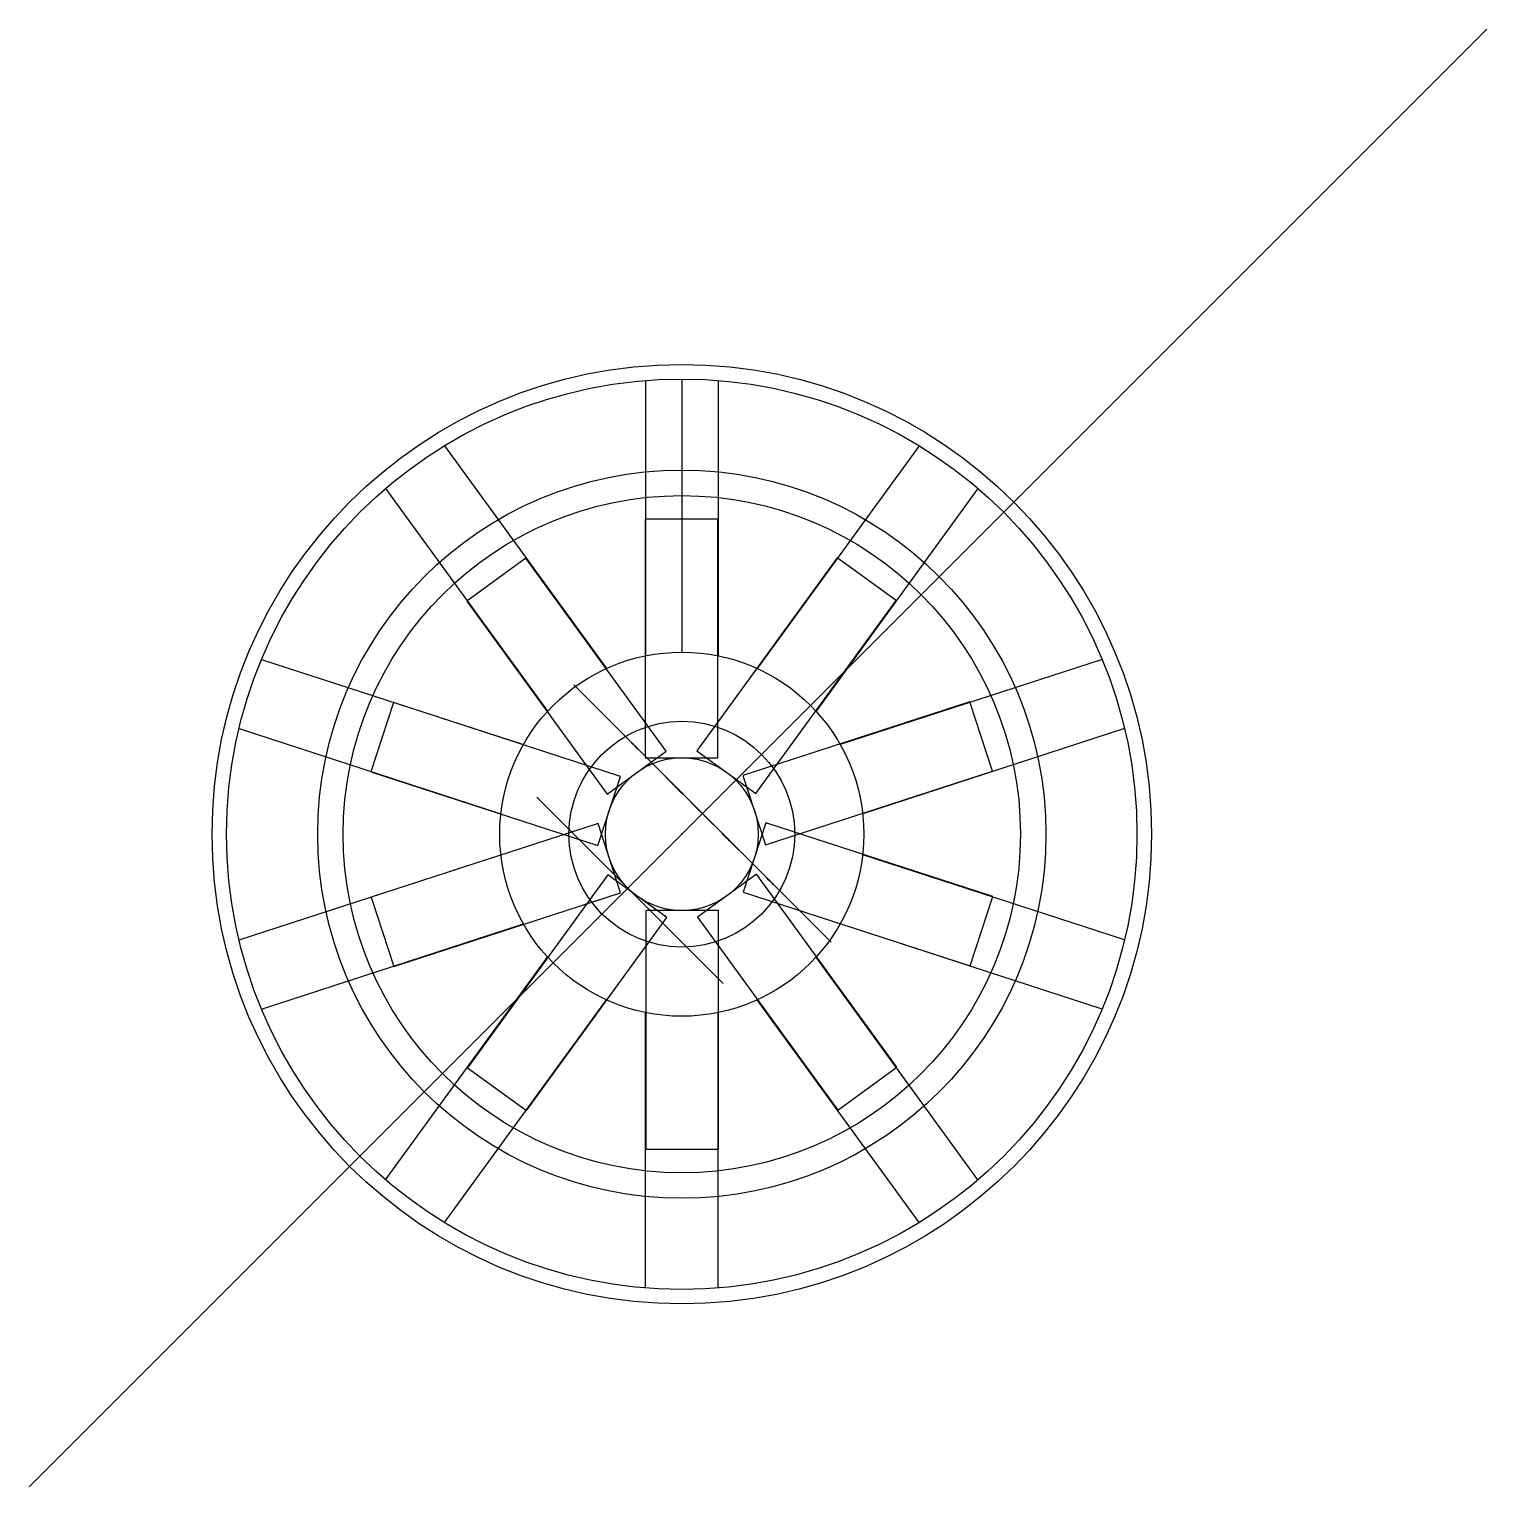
# Model space of a CAD drawing. Header units: centimetres. Extents: x -1.79 to 2.21, y -1.79 to 2.21.
import ezdxf

# ---------------------------------------------------------------- set-up
doc = ezdxf.new("R2010")
doc.units = ezdxf.units.CM
doc.header["$MEASUREMENT"] = 0
for name, color, linetype in [('Karat-M_switch v9_Sketch1', 7, 'Continuous'), ('Karat-M_switch v9_Sketch11', 7, 'Continuous'), ('Karat-M_switch v9_Sketch8', 7, 'Continuous'), ('Karat-M_switch v9_Sketch9', 7, 'Continuous')]:
    doc.layers.add(name, color=color, linetype=linetype)

msp = doc.modelspace()

# ---------------------------------------------------------------- linework, layer by layer
at = {"layer": 'Karat-M_switch v9_Sketch1'}
for p, q in [((2.2108, 2.2108), (-1.7924, -1.7924)), ((-0.1, 1.246), (-0.1, 0.4899)), ((0, 1.25), (0, 0.5)), ((0.1, 1.246), (0.1, 0.4899)), ((-0.6515, 1.0668), (-0.2071, 0.4551)), ((0.6515, 1.0668), (0.2071, 0.4551)), ((-0.8133, 0.9493), (-0.3689, 0.3376)), ((0.8133, 0.9493), (0.3689, 0.3376)), ((-1.1541, 0.4801), (-0.435, 0.2465)), ((1.1541, 0.4801), (0.435, 0.2465)), ((-1.2159, 0.2899), (-0.4968, 0.0563)), ((1.2159, 0.2899), (0.4968, 0.0563)), ((-0.0807, 0.1939), (0.1939, -0.0807)), ((-0.3985, 0.1015), (0.1132, -0.4101)), ((-1.2159, -0.2899), (-0.4968, -0.0563)), ((1.2159, -0.2899), (0.4968, -0.0563)), ((-1.1541, -0.4801), (-0.435, -0.2465)), ((1.1541, -0.4801), (0.435, -0.2465)), ((-0.8133, -0.9493), (-0.3689, -0.3376)), ((0.8133, -0.9493), (0.3689, -0.3376)), ((-0.6515, -1.0668), (-0.2071, -0.4551)), ((0.6515, -1.0668), (0.2071, -0.4551)), ((-0.1, -1.246), (-0.1, -0.4899)), ((0.1, -1.246), (0.1, -0.4899))]:
    msp.add_line(p, q, dxfattribs=at)
for radius in [1.29, 1.25, 1, 0.5, 0.31, 0.21]:
    msp.add_circle((0, 0), radius, dxfattribs=at)
msp.add_point((0, 0), dxfattribs=at)
at = {"layer": 'Karat-M_switch v9_Sketch11'}
for p, q in [((-0.1011, 0.8648, 0.7), (-0.1011, 0.2095, 0.7)), ((0.0989, 0.8648, 0.7), (-0.1011, 0.8648, 0.7)), ((0.0989, 0.2095, 0.7), (0.0989, 0.8648, 0.7)), ((-0.4283, 0.7578, 0.7), (-0.5901, 0.6402, 0.7)), ((-0.0431, 0.2276, 0.7), (-0.4283, 0.7578, 0.7)), ((0.4265, 0.7591, 0.7), (0.0413, 0.2289, 0.7)), ((0.5883, 0.6415, 0.7), (0.4265, 0.7591, 0.7)), ((0.2031, 0.1114, 0.7), (0.5883, 0.6415, 0.7)), ((-0.5901, 0.6402, 0.7), (-0.2049, 0.1101, 0.7)), ((-0.7919, 0.3613, 0.7), (-0.8537, 0.1711, 0.7)), ((-0.1687, 0.1588, 0.7), (-0.7919, 0.3613, 0.7)), ((0.7912, 0.3634, 0.7), (0.168, 0.1609, 0.7)), ((0.853, 0.1732, 0.7), (0.7912, 0.3634, 0.7)), ((-0.2049, 0.1101, 0.7), (-0.0431, 0.2276, 0.7)), ((-0.1011, 0.2095, 0.7), (0.0989, 0.2095, 0.7)), ((0.0413, 0.2289, 0.7), (0.2031, 0.1114, 0.7)), ((-0.8537, 0.1711, 0.7), (-0.2305, -0.0314, 0.7)), ((0.168, 0.1609, 0.7), (0.2298, -0.0293, 0.7)), ((0.2298, -0.0293, 0.7), (0.853, 0.1732, 0.7)), ((-0.2305, -0.0314, 0.7), (-0.1687, 0.1588, 0.7)), ((-0.2298, 0.0293, 0.7), (-0.853, -0.1732, 0.7)), ((-0.168, -0.1609, 0.7), (-0.2298, 0.0293, 0.7)), ((0.2305, 0.0314, 0.7), (0.1687, -0.1588, 0.7)), ((0.8537, -0.1711, 0.7), (0.2305, 0.0314, 0.7)), ((-0.2031, -0.1114, 0.7), (-0.5883, -0.6415, 0.7)), ((-0.0413, -0.2289, 0.7), (-0.2031, -0.1114, 0.7)), ((0.2049, -0.1101, 0.7), (0.0431, -0.2276, 0.7)), ((0.5901, -0.6402, 0.7), (0.2049, -0.1101, 0.7)), ((0.1687, -0.1588, 0.7), (0.7919, -0.3613, 0.7)), ((-0.853, -0.1732, 0.7), (-0.7912, -0.3634, 0.7)), ((-0.7912, -0.3634, 0.7), (-0.168, -0.1609, 0.7)), ((0.7919, -0.3613, 0.7), (0.8537, -0.1711, 0.7)), ((-0.4265, -0.7591, 0.7), (-0.0413, -0.2289, 0.7)), ((0.1011, -0.2095, 0.7), (-0.0989, -0.2095, 0.7)), ((-0.0989, -0.2095, 0.7), (-0.0989, -0.8648, 0.7)), ((0.0431, -0.2276, 0.7), (0.4283, -0.7578, 0.7)), ((0.1011, -0.8648, 0.7), (0.1011, -0.2095, 0.7)), ((0.4283, -0.7578, 0.7), (0.5901, -0.6402, 0.7)), ((-0.5883, -0.6415, 0.7), (-0.4265, -0.7591, 0.7)), ((-0.0989, -0.8648, 0.7), (0.1011, -0.8648, 0.7))]:
    msp.add_line(p, q, dxfattribs=at)
for radius in [1, 0.9299]:
    msp.add_circle((0, 0, 0.7), radius, dxfattribs=at)
msp.add_point((0, 0, 0.7), dxfattribs=at)
msp.add_point((0, 0, 0.7), dxfattribs=at)
at = {"layer": 'Karat-M_switch v9_Sketch8'}
msp.add_circle((0, 0, 0.8), 1, dxfattribs=at)
msp.add_point((0, 0, 0.8), dxfattribs=at)
at = {"layer": 'Karat-M_switch v9_Sketch9'}
for p, q in [((0.4101, -0.297, 0.18), (-0.297, 0.4101, 0.18)), ((0.2051, -0.0919, 0.18), (-0.0919, 0.2051, 0.18)), ((-0.0807, 0.1939, 0.68), (-0.0807, 0.1939, 0.18)), ((0.1939, -0.0807, 0.18), (-0.0807, 0.1939, 0.18)), ((0.1939, -0.0807, 0.68), (-0.0807, 0.1939, 0.68)), ((-0.0807, 0.1939, 0.18), (0.1939, -0.0807, 0.18)), ((0.1939, -0.0807, 0.22), (-0.0807, 0.1939, 0.22)), ((0.1939, -0.0807, 0.18), (0.1939, -0.0807, 0.68))]:
    msp.add_line(p, q, dxfattribs=at)
at = {"layer": 'Karat-M_switch v9_Sketch9', "extrusion": (-0.707107, -0.707107, 0)}
for radius in [0.275, 0.12, 0.095]:
    msp.add_circle((0, 0.34, -0.08), radius, dxfattribs=at)
at = {"layer": 'Karat-M_switch v9_Sketch9'}
msp.add_point((0.0566, 0.0566), dxfattribs=at)

doc.saveas('drawing.dxf')
